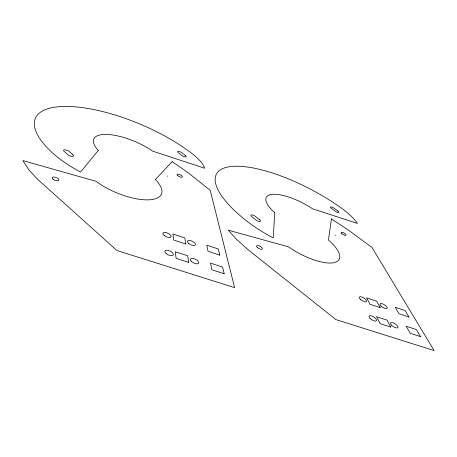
<?xml version="1.0" encoding="UTF-8"?>
<svg xmlns="http://www.w3.org/2000/svg" width="457" height="457" viewBox="0 0 457 457"><rect width="100%" height="100%" fill="white"/><g stroke="black" fill="none" stroke-linecap="round" stroke-linejoin="round"><path stroke-width="0.69" d="M335.135 235.155L335.535 235.452M167.433 176.019L167.799 176.316M274.72 212.694L273.235 237.96A69.761 23.992 27.7 0 1 244.604 219.366A91.943 30.842 28 0 1 231.282 166.497A91.943 30.842 28 0 1 342.442 208.889A44.386 14.058 28.3 0 1 357.437 223.439L312.702 208.878A36.023 12.019 28 0 0 272.212 194.322A36.023 12.019 28 0 0 274.72 212.694M331.451 218.926L328.457 240.022A38.931 13.921 28.7 0 1 333.347 262.792A38.931 13.921 28.7 0 1 288.424 246.82L228.22 230.174L237.052 239.868L247.591 249.328L335.844 319.563L434.15 350.576L371.958 247.471L347.846 229.665L331.451 218.926M98.312 150.399L80.581 172.066A75.719 27.523 22.3 0 1 52.544 152.958A99.175 35.44 22.9 0 1 66.773 106.424A99.175 35.44 22.9 0 1 192.923 154.26A47.328 16.138 23.9 0 1 204.667 168.233L152.598 151.136A38.822 13.79 22.9 0 0 106.087 134.432A38.822 13.79 22.9 0 0 98.312 150.399M172.095 161.681L155.38 179.538A42.055 16.206 22.7 0 1 148.239 199.858A42.055 16.206 22.7 0 1 96.113 181.343L22.85 160.59L28.991 169.958L37.68 179.327L116.849 250.482L234.601 287.63L210.249 190.403L188.004 172.592L172.095 161.681M188.741 262.404L176.122 258.365L175.254 251.773L187.684 255.783L188.741 262.404M224.147 273.726L211.894 269.807L210.5 263.141L222.576 267.037L224.147 273.726M390.786 327.041L380.201 323.653L376.534 316.69L386.988 320.06L390.786 327.041M420.543 336.558L410.237 333.262L406.204 326.258L416.384 329.543L420.543 336.558M185.816 244.015L173.717 240.056L172.923 234.013L184.845 237.943L185.816 244.015M219.777 255.126L208.021 251.281L206.741 245.158L218.332 248.979L219.777 255.126M380.207 307.607L369.987 304.265L366.594 297.833L376.694 301.163L380.207 307.607M408.952 317.009L398.995 313.753L395.259 307.281L405.102 310.52L408.952 317.009M337.854 210.991L334.021 208.186A2.576 0.788 28.5 0 0 330.845 206.918A2.576 0.788 28.5 0 0 331.491 208.449L335.335 211.271A2.588 0.794 28.6 0 0 338.523 212.545A2.588 0.794 28.6 0 0 337.854 210.991M185.485 155.569L181.949 152.781A2.731 0.903 24.4 0 0 178.401 151.364A2.731 0.903 24.4 0 0 178.367 152.735L181.903 155.546A2.736 0.908 24.5 0 0 185.473 156.968A2.736 0.908 24.5 0 0 185.485 155.569M259.439 219.663L255.269 216.344A2.988 1.085 27 0 0 251.464 214.876A2.988 1.085 27 0 0 251.807 216.704L255.983 220.046A2.999 1.097 27.2 0 0 259.81 221.525A2.999 1.097 27.2 0 0 259.439 219.663M72.909 154.78L69.218 151.484A3.296 1.24 20.8 0 0 64.877 149.81A3.296 1.24 20.8 0 0 64.203 151.427L67.893 154.746A3.302 1.251 21 0 0 72.257 156.425A3.302 1.251 21 0 0 72.909 154.78M370.033 318.306A4.376 1.697 32.2 0 0 376.465 320.78A4.376 1.697 32.2 0 0 371.947 316.038A4.376 1.697 32.2 0 0 370.033 318.306M341.945 233.75A2.776 0.903 29.2 0 0 345.995 235.166A2.776 0.903 29.2 0 0 342.83 232.453A2.776 0.903 29.2 0 0 341.945 233.75M360.407 299.335A4.182 1.577 31.4 0 0 366.491 301.471A4.182 1.577 31.4 0 0 361.893 297.039A4.182 1.577 31.4 0 0 360.407 299.335M381.007 305.967A4.17 1.537 31.9 0 0 387.113 308.344A4.17 1.537 31.9 0 0 382.743 303.911A4.17 1.537 31.9 0 0 381.007 305.967M257.422 247.54A3.25 1.28 27.8 0 0 262.324 248.979A3.25 1.28 27.8 0 0 258.702 245.706A3.25 1.28 27.8 0 0 257.422 247.54M391.563 325.213A4.364 1.651 32.7 0 0 397.893 327.652A4.364 1.651 32.7 0 0 393.271 322.91A4.364 1.651 32.7 0 0 391.563 325.213M191.637 261.615A4.576 2.045 26 0 0 198.658 263.203A4.576 2.045 26 0 0 193.465 258.565A4.576 2.045 26 0 0 191.637 261.615M53.349 179.435A3.605 1.485 20.2 0 0 58.896 180.144A3.605 1.485 20.2 0 0 54.309 177.053A3.605 1.485 20.2 0 0 53.349 179.435M188.598 243.358A4.381 1.879 25.6 0 0 195.345 244.963A4.381 1.879 25.6 0 0 190.386 240.611A4.381 1.879 25.6 0 0 188.598 243.358M164.212 235.469A4.433 1.914 24.7 0 0 170.998 236.835A4.433 1.914 24.7 0 0 165.76 232.533A4.433 1.914 24.7 0 0 164.212 235.469M177.927 175.836A2.942 1.051 24.5 0 0 182.412 176.985A2.942 1.051 24.5 0 0 178.955 174.306A2.942 1.051 24.5 0 0 177.927 175.836M166.194 253.578A4.627 2.091 25 0 0 173.266 254.903A4.627 2.091 25 0 0 167.782 250.322A4.627 2.091 25 0 0 166.194 253.578"/></g></svg>
